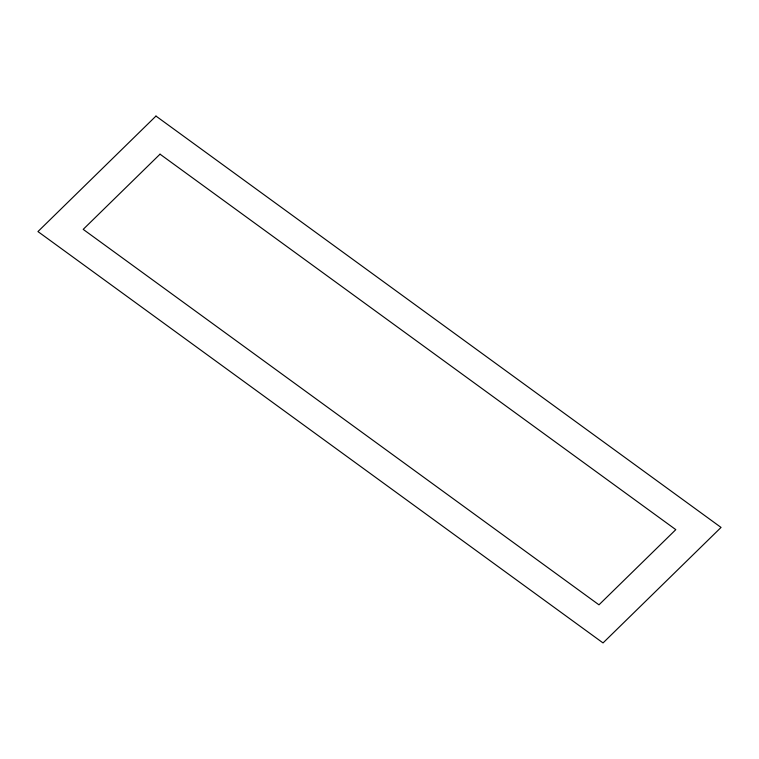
<?xml version="1.0" encoding="UTF-8"?>
<svg xmlns="http://www.w3.org/2000/svg" width="759" height="759" viewBox="0 0 759 759"><rect width="100%" height="100%" fill="white"/><g stroke="black" fill="none" stroke-linecap="round" stroke-linejoin="round"><path stroke-width="1.14" d="M155.965 116.07L37.95 231.571L603.035 642.93L721.05 527.429L155.965 116.07M160.026 154.172L83.196 229.36L598.974 604.828L675.804 529.64L160.026 154.172"/></g></svg>
